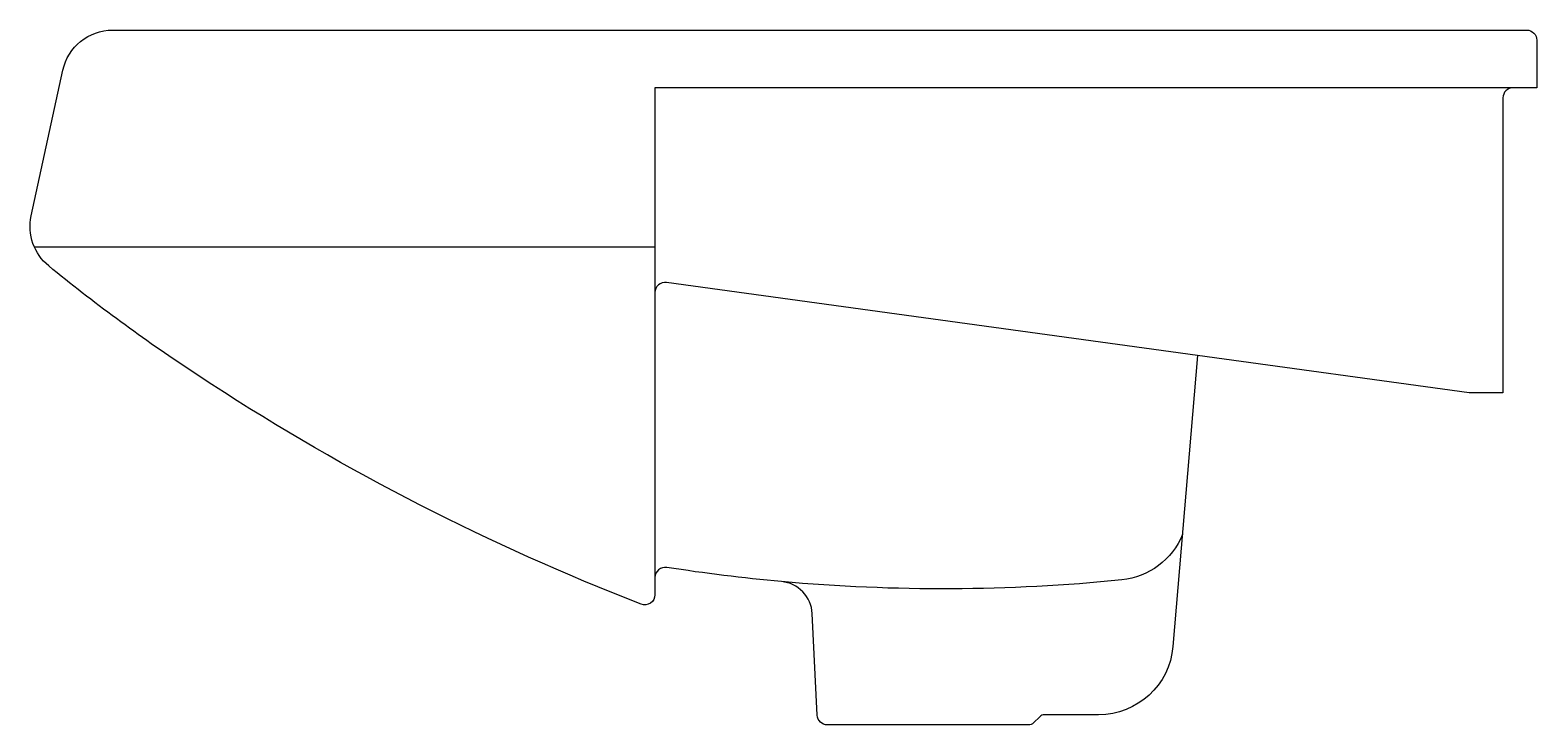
# Model space of a CAD drawing. Header units: millimetres. Extents: x -2914.943 to -2914.499, y 2953.728 to 2953.933.
import ezdxf

# ---------------------------------------------------------------- set-up
doc = ezdxf.new("R2010")
doc.units = ezdxf.units.MM
doc.header["$LTSCALE"] = 10
doc.layers.add('banheiro_louças', color=2, linetype='Continuous')

msp = doc.modelspace()

# ---------------------------------------------------------------- linework, layer by layer
at = {"layer": 'banheiro_louças'}
msp.add_lwpolyline([(-2914.50166, 2953.93331, -0.414214), (-2914.49866, 2953.93031), (-2914.49866, 2953.91631), (-2914.50566, 2953.91631, 0.414214), (-2914.50866, 2953.91331), (-2914.50866, 2953.82631), (-2914.51866, 2953.82631), (-2914.59866, 2953.83736), (-2914.60595, 2953.75149, -0.389617), (-2914.62787, 2953.73136), (-2914.64383, 2953.73136, 0.198912), (-2914.64524, 2953.73077), (-2914.64707, 2953.72894, -0.198912), (-2914.64849, 2953.72836), (-2914.7078, 2953.72836, -0.399656), (-2914.7108, 2953.73121), (-2914.7123, 2953.76117, 0.373673), (-2914.72138, 2953.77063, -0.016147), (-2914.75519, 2953.7748, 0.460374), (-2914.75866, 2953.77184), (-2914.75866, 2953.76674, -0.530598), (-2914.76277, 2953.76395), (-2914.7714, 2953.76741, -0.051711), (-2914.89672, 2953.83368, -0.02528), (-2914.93738, 2953.86374, -0.281387), (-2914.94253, 2953.87851), (-2914.93322, 2953.92149, -0.353013), (-2914.91856, 2953.93331)], format="xyb", close=True, dxfattribs=at)
for points in [[(-2914.50566, 2953.91631), (-2914.75866, 2953.91631), (-2914.75866, 2953.85931), (-2914.75866, 2953.85587), (-2914.75866, 2953.77184)], [(-2914.75866, 2953.86931), (-2914.94161, 2953.86931)]]:
    msp.add_lwpolyline(points, dxfattribs=at)
for points in [[(-2914.59866, 2953.83736), (-2914.75525, 2953.85884, 0.454741), (-2914.75866, 2953.85587)], [(-2914.60314, 2953.78454, -0.27879), (-2914.62102, 2953.77112, -0.047664), (-2914.72138, 2953.77063, -0.065528)]]:
    msp.add_lwpolyline(points, format="xyb", dxfattribs=at)

doc.saveas('drawing.dxf')
